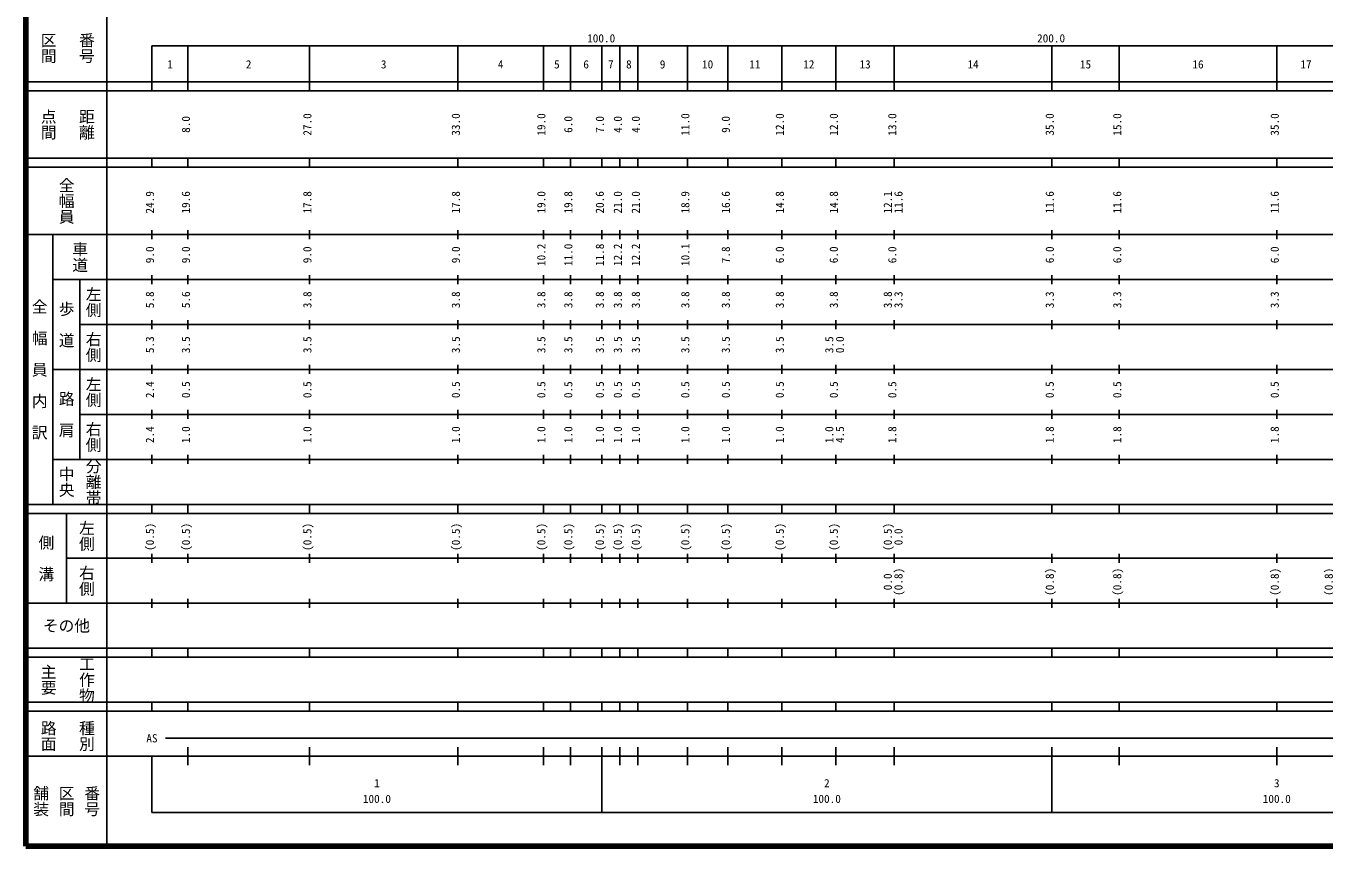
# Model space of a CAD drawing. Units: millimetres on the paper, enlarged 1000 times. Extents: x 40000 to 680000, y 20000 to 380000.
# Drawn here: x 40000 to 328508, y 20000 to 202409 of the extents above; entities that cross this region are included whole.
import ezdxf
from ezdxf.enums import TextEntityAlignment as Align

# ---------------------------------------------------------------- set-up
doc = ezdxf.new("R2010")
doc.units = ezdxf.units.MM
doc.header["$LTSCALE"] = 1000
doc.layers.add('M-TTL', color=2, linetype='Continuous', lineweight=140)
doc.layers.add('M-TTL-BAND', color=7, linetype='Continuous', lineweight=25)
doc.styles.add('@ＭＳ ゴシック', font='')
doc.styles.add('ＭＳ ゴシック', font='')
doc.styles.get('@ＭＳ ゴシック').set_extended_font_data('@MS Gothic')
doc.styles.get('ＭＳ ゴシック').set_extended_font_data('MS Gothic')

msp = doc.modelspace()

# ---------------------------------------------------------------- linework, layer by layer
at = {"layer": 'M-TTL'}
for p, q in [((40000, 380000), (40000, 20000)), ((40000, 20000), (680000, 20000))]:
    msp.add_line(p, q, dxfattribs=at)
at = {"layer": 'M-TTL-BAND'}
for p, q in [((58000, 370000), (58000, 20000)), ((68000, 198000), (579000, 198000)), ((68000, 198000), (68000, 188000)), ((76000, 188000), (76000, 198000)), ((103000, 188000), (103000, 198000)), ((136000, 188000), (136000, 198000)), ((155000, 188000), (155000, 198000)), ((161000, 188000), (161000, 198000)), ((168000, 188000), (168000, 198000)), ((172000, 188000), (172000, 198000)), ((176000, 188000), (176000, 198000)), ((187000, 188000), (187000, 198000)), ((196000, 188000), (196000, 198000)), ((208000, 188000), (208000, 198000)), ((220000, 188000), (220000, 198000)), ((233000, 188000), (233000, 198000)), ((268000, 188000), (268000, 198000)), ((283000, 188000), (283000, 198000)), ((318000, 188000), (318000, 198000)), ((40000, 190000), (579000, 190000)), ((40000, 188000), (579000, 188000)), ((40000, 173000), (579000, 173000)), ((40000, 171000), (579000, 171000)), ((68000, 171000), (68000, 173000)), ((76000, 171000), (76000, 173000)), ((103000, 171000), (103000, 173000)), ((136000, 171000), (136000, 173000)), ((155000, 171000), (155000, 173000)), ((161000, 171000), (161000, 173000)), ((168000, 171000), (168000, 173000)), ((172000, 171000), (172000, 173000)), ((176000, 171000), (176000, 173000)), ((187000, 171000), (187000, 173000)), ((196000, 171000), (196000, 173000)), ((208000, 171000), (208000, 173000)), ((220000, 171000), (220000, 173000)), ((233000, 171000), (233000, 173000)), ((268000, 171000), (268000, 173000)), ((283000, 171000), (283000, 173000)), ((318000, 171000), (318000, 173000)), ((40000, 156000), (579000, 156000)), ((46000, 96000), (46000, 156000)), ((68000, 155000), (68000, 157000)), ((76000, 155000), (76000, 157000)), ((103000, 155000), (103000, 157000)), ((136000, 155000), (136000, 157000)), ((155000, 155000), (155000, 157000)), ((161000, 155000), (161000, 157000)), ((168000, 155000), (168000, 157000)), ((172000, 155000), (172000, 157000)), ((176000, 155000), (176000, 157000)), ((187000, 155000), (187000, 157000)), ((196000, 155000), (196000, 157000)), ((208000, 155000), (208000, 157000)), ((220000, 155000), (220000, 157000)), ((233000, 155000), (233000, 157000)), ((268000, 155000), (268000, 157000)), ((283000, 155000), (283000, 157000)), ((318000, 155000), (318000, 157000)), ((46000, 146000), (579000, 146000)), ((52000, 146000), (52000, 106000)), ((68000, 145000), (68000, 147000)), ((76000, 145000), (76000, 147000)), ((103000, 145000), (103000, 147000)), ((136000, 145000), (136000, 147000)), ((155000, 145000), (155000, 147000)), ((161000, 145000), (161000, 147000)), ((168000, 145000), (168000, 147000)), ((172000, 145000), (172000, 147000)), ((176000, 145000), (176000, 147000)), ((187000, 145000), (187000, 147000)), ((196000, 145000), (196000, 147000)), ((208000, 145000), (208000, 147000)), ((220000, 145000), (220000, 147000)), ((233000, 145000), (233000, 147000)), ((268000, 145000), (268000, 147000)), ((283000, 145000), (283000, 147000)), ((318000, 145000), (318000, 147000)), ((52000, 136000), (579000, 136000)), ((68000, 135000), (68000, 137000)), ((76000, 135000), (76000, 137000)), ((103000, 135000), (103000, 137000)), ((136000, 135000), (136000, 137000)), ((155000, 135000), (155000, 137000)), ((161000, 135000), (161000, 137000)), ((168000, 135000), (168000, 137000)), ((172000, 135000), (172000, 137000)), ((176000, 135000), (176000, 137000)), ((187000, 135000), (187000, 137000)), ((196000, 135000), (196000, 137000)), ((208000, 135000), (208000, 137000)), ((220000, 135000), (220000, 137000)), ((233000, 135000), (233000, 137000)), ((268000, 135000), (268000, 137000)), ((283000, 135000), (283000, 137000)), ((318000, 135000), (318000, 137000)), ((68000, 125000), (68000, 127000)), ((76000, 125000), (76000, 127000)), ((103000, 125000), (103000, 127000)), ((136000, 125000), (136000, 127000)), ((155000, 125000), (155000, 127000)), ((161000, 125000), (161000, 127000)), ((168000, 125000), (168000, 127000)), ((172000, 125000), (172000, 127000)), ((176000, 125000), (176000, 127000)), ((187000, 125000), (187000, 127000)), ((196000, 125000), (196000, 127000)), ((208000, 125000), (208000, 127000)), ((220000, 125000), (220000, 127000)), ((233000, 125000), (233000, 127000)), ((268000, 125000), (268000, 127000)), ((283000, 125000), (283000, 127000)), ((318000, 125000), (318000, 127000)), ((46000, 126000), (579000, 126000)), ((52000, 116000), (579000, 116000)), ((68000, 115000), (68000, 117000)), ((76000, 115000), (76000, 117000)), ((103000, 115000), (103000, 117000)), ((136000, 115000), (136000, 117000)), ((155000, 115000), (155000, 117000)), ((161000, 115000), (161000, 117000)), ((168000, 115000), (168000, 117000)), ((172000, 115000), (172000, 117000)), ((176000, 115000), (176000, 117000)), ((187000, 115000), (187000, 117000)), ((196000, 115000), (196000, 117000)), ((208000, 115000), (208000, 117000)), ((220000, 115000), (220000, 117000)), ((233000, 115000), (233000, 117000)), ((268000, 115000), (268000, 117000)), ((283000, 115000), (283000, 117000)), ((318000, 115000), (318000, 117000)), ((68000, 105000), (68000, 107000)), ((76000, 105000), (76000, 107000)), ((103000, 105000), (103000, 107000)), ((136000, 105000), (136000, 107000)), ((155000, 105000), (155000, 107000)), ((161000, 105000), (161000, 107000)), ((168000, 105000), (168000, 107000)), ((172000, 105000), (172000, 107000)), ((176000, 105000), (176000, 107000)), ((187000, 105000), (187000, 107000)), ((196000, 105000), (196000, 107000)), ((208000, 105000), (208000, 107000)), ((220000, 105000), (220000, 107000)), ((233000, 105000), (233000, 107000)), ((268000, 105000), (268000, 107000)), ((283000, 105000), (283000, 107000)), ((318000, 105000), (318000, 107000)), ((46000, 106000), (579000, 106000)), ((40000, 96000), (579000, 96000)), ((68000, 94000), (68000, 96000)), ((76000, 94000), (76000, 96000)), ((103000, 94000), (103000, 96000)), ((136000, 94000), (136000, 96000)), ((155000, 94000), (155000, 96000)), ((161000, 94000), (161000, 96000)), ((168000, 94000), (168000, 96000)), ((172000, 94000), (172000, 96000)), ((176000, 94000), (176000, 96000)), ((187000, 94000), (187000, 96000)), ((196000, 94000), (196000, 96000)), ((208000, 94000), (208000, 96000)), ((220000, 94000), (220000, 96000)), ((233000, 94000), (233000, 96000)), ((268000, 94000), (268000, 96000)), ((283000, 94000), (283000, 96000)), ((318000, 94000), (318000, 96000)), ((40000, 94000), (579000, 94000)), ((49000, 94000), (49000, 74000)), ((49000, 84000), (579000, 84000)), ((68000, 83000), (68000, 85000)), ((76000, 83000), (76000, 85000)), ((103000, 83000), (103000, 85000)), ((136000, 83000), (136000, 85000)), ((155000, 83000), (155000, 85000)), ((161000, 83000), (161000, 85000)), ((168000, 83000), (168000, 85000)), ((172000, 83000), (172000, 85000)), ((176000, 83000), (176000, 85000)), ((187000, 83000), (187000, 85000)), ((196000, 83000), (196000, 85000)), ((208000, 83000), (208000, 85000)), ((220000, 83000), (220000, 85000)), ((233000, 83000), (233000, 85000)), ((268000, 83000), (268000, 85000)), ((283000, 83000), (283000, 85000)), ((318000, 83000), (318000, 85000)), ((40000, 74000), (579000, 74000)), ((68000, 73000), (68000, 75000)), ((76000, 73000), (76000, 75000)), ((103000, 73000), (103000, 75000)), ((136000, 73000), (136000, 75000)), ((155000, 73000), (155000, 75000)), ((161000, 73000), (161000, 75000)), ((168000, 73000), (168000, 75000)), ((172000, 73000), (172000, 75000)), ((176000, 73000), (176000, 75000)), ((187000, 73000), (187000, 75000)), ((196000, 73000), (196000, 75000)), ((208000, 73000), (208000, 75000)), ((220000, 73000), (220000, 75000)), ((233000, 73000), (233000, 75000)), ((268000, 73000), (268000, 75000)), ((283000, 73000), (283000, 75000)), ((318000, 73000), (318000, 75000)), ((40000, 64000), (579000, 64000)), ((68000, 62000), (68000, 64000)), ((76000, 62000), (76000, 64000)), ((103000, 62000), (103000, 64000)), ((136000, 62000), (136000, 64000)), ((155000, 62000), (155000, 64000)), ((161000, 62000), (161000, 64000)), ((168000, 62000), (168000, 64000)), ((172000, 62000), (172000, 64000)), ((176000, 62000), (176000, 64000)), ((187000, 62000), (187000, 64000)), ((196000, 62000), (196000, 64000)), ((208000, 62000), (208000, 64000)), ((220000, 62000), (220000, 64000)), ((233000, 62000), (233000, 64000)), ((268000, 62000), (268000, 64000)), ((283000, 62000), (283000, 64000)), ((318000, 62000), (318000, 64000)), ((40000, 62000), (579000, 62000)), ((40000, 52000), (579000, 52000)), ((68000, 50000), (68000, 52000)), ((76000, 50000), (76000, 52000)), ((103000, 50000), (103000, 52000)), ((136000, 50000), (136000, 52000)), ((155000, 50000), (155000, 52000)), ((161000, 50000), (161000, 52000)), ((168000, 50000), (168000, 52000)), ((172000, 50000), (172000, 52000)), ((176000, 50000), (176000, 52000)), ((187000, 50000), (187000, 52000)), ((196000, 50000), (196000, 52000)), ((208000, 50000), (208000, 52000)), ((220000, 50000), (220000, 52000)), ((233000, 50000), (233000, 52000)), ((268000, 50000), (268000, 52000)), ((283000, 50000), (283000, 52000)), ((318000, 50000), (318000, 52000)), ((40000, 50000), (579000, 50000)), ((71000, 44000), (469000, 44000)), ((76000, 38000), (76000, 42000)), ((103000, 38000), (103000, 42000)), ((136000, 38000), (136000, 42000)), ((155000, 38000), (155000, 42000)), ((161000, 38000), (161000, 42000)), ((168000, 27500), (168000, 42000)), ((172000, 38000), (172000, 42000)), ((176000, 38000), (176000, 42000)), ((187000, 38000), (187000, 42000)), ((196000, 38000), (196000, 42000)), ((208000, 38000), (208000, 42000)), ((220000, 38000), (220000, 42000)), ((233000, 38000), (233000, 42000)), ((268000, 27500), (268000, 42000)), ((283000, 38000), (283000, 42000)), ((318000, 38000), (318000, 42000)), ((40000, 40000), (579000, 40000)), ((68000, 40000), (68000, 27500)), ((68000, 27500), (579000, 27500))]:
    msp.add_line(p, q, dxfattribs=at)

# ---------------------------------------------------------------- texts
at = {"layer": 'M-TTL-BAND', "style": '@ＭＳ ゴシック'}
for s, p in [('区間', (45000, 197500)), ('番号', (53500, 197500)), ('点間', (45000, 180500)), ('距離', (53500, 180500)), ('全幅員', (49000, 163500)), ('車道', (52000, 151000)), ('左側', (55000, 141000)), ('全\u3000幅\u3000員\u3000内\u3000訳', (43000, 126000)), ('歩\u3000道', (49000, 136000)), ('右側', (55000, 131000)), ('左側', (55000, 121000)), ('路\u3000肩', (49000, 116000)), ('右側', (55000, 111000)), ('中央', (49000, 101000)), ('分離帯', (55000, 101000)), ('左側', (53500, 89000)), ('側\u3000溝', (44500, 84000)), ('右側', (53500, 79000)), ('工作物', (53500, 57000)), ('主要', (45000, 57000)), ('路面', (45000, 44500)), ('種別', (53500, 44500)), ('舗装', (43333, 30000)), ('区間', (49000, 30000)), ('番号', (54667, 30000))]:
    msp.add_text(s, height=2566, rotation=270, dxfattribs=at).set_placement(p, align=Align.MIDDLE_CENTER)
at = {"layer": 'M-TTL-BAND', "style": 'ＭＳ ゴシック'}
for s, p in [('100.0', (167844, 198195)), ('200.0', (267844, 198195)), ('1', (72000, 192405)), ('2', (89500, 192405)), ('3', (119500, 192405)), ('4', (145500, 192405)), ('5', (158000, 192405)), ('6', (164500, 192405)), ('7', (170000, 192405)), ('8', (174000, 192405)), ('9', (181500, 192405)), ('10', (191500, 192405)), ('11', (202000, 192405)), ('12', (214000, 192405)), ('13', (226500, 192405)), ('14', (250500, 192405)), ('15', (275500, 192405)), ('16', (300500, 192405)), ('17', (324500, 192405)), ('AS', (68000, 42500)), ('1', (118000, 32523)), ('2', (218000, 32523)), ('3', (318000, 32523)), ('100.0', (118000, 29033)), ('100.0', (218000, 29033)), ('100.0', (318000, 29033))]:
    msp.add_text(s, height=1833, dxfattribs=at).set_placement(p, align=Align.BOTTOM_CENTER)
for s, p in [('8.0', (77000, 180500)), ('27.0', (104000, 180500)), ('33.0', (137000, 180500)), ('19.0', (156000, 180500)), ('6.0', (162000, 180500)), ('7.0', (169000, 180500)), ('4.0', (173000, 180500)), ('4.0', (177000, 180500)), ('11.0', (188000, 180500)), ('9.0', (197000, 180500)), ('12.0', (209000, 180500)), ('12.0', (221000, 180500)), ('13.0', (234000, 180500)), ('35.0', (269000, 180500)), ('15.0', (284000, 180500)), ('35.0', (319000, 180500)), ('24.9', (69000, 163174)), ('19.6', (77000, 163174)), ('17.8', (104000, 163174)), ('17.8', (137000, 163174)), ('19.0', (156000, 163174)), ('19.8', (162000, 163174)), ('20.6', (169000, 163174)), ('21.0', (173000, 163174)), ('21.0', (177000, 163174)), ('18.9', (188000, 163174)), ('16.6', (197000, 163174)), ('14.8', (209000, 163174)), ('14.8', (221000, 163174)), ('12.1', (233000, 163174)), ('11.6', (235370, 163174)), ('11.6', (269000, 163174)), ('11.6', (284000, 163174)), ('11.6', (319000, 163174)), ('9.0', (69000, 151500)), ('9.0', (77000, 151500)), ('9.0', (104000, 151500)), ('9.0', (137000, 151500)), ('10.2', (156000, 151500)), ('11.0', (162000, 151500)), ('11.8', (169000, 151500)), ('12.2', (173000, 151500)), ('12.2', (177000, 151500)), ('10.1', (188000, 151500)), ('7.8', (197000, 151500)), ('6.0', (209000, 151500)), ('6.0', (221000, 151500)), ('6.0', (234000, 151500)), ('6.0', (269000, 151500)), ('6.0', (284000, 151500)), ('6.0', (319000, 151500)), ('5.8', (69000, 141500)), ('5.6', (77000, 141500)), ('3.8', (104000, 141500)), ('3.8', (137000, 141500)), ('3.8', (156000, 141500)), ('3.8', (162000, 141500)), ('3.8', (169000, 141500)), ('3.8', (173000, 141500)), ('3.8', (177000, 141500)), ('3.8', (188000, 141500)), ('3.8', (197000, 141500)), ('3.8', (209000, 141500)), ('3.8', (221000, 141500)), ('3.8', (233000, 141500)), ('3.3', (235370, 141500)), ('3.3', (269000, 141500)), ('3.3', (284000, 141500)), ('3.3', (319000, 141500)), ('5.3', (69000, 131500)), ('3.5', (77000, 131500)), ('3.5', (104000, 131500)), ('3.5', (137000, 131500)), ('3.5', (156000, 131500)), ('3.5', (162000, 131500)), ('3.5', (169000, 131500)), ('3.5', (173000, 131500)), ('3.5', (177000, 131500)), ('3.5', (188000, 131500)), ('3.5', (197000, 131500)), ('3.5', (209000, 131500)), ('3.5', (220000, 131500)), ('0.0', (222370, 131500)), ('2.4', (69000, 121500)), ('0.5', (77000, 121500)), ('0.5', (104000, 121500)), ('0.5', (137000, 121500)), ('0.5', (156000, 121500)), ('0.5', (162000, 121500)), ('0.5', (169000, 121500)), ('0.5', (173000, 121500)), ('0.5', (177000, 121500)), ('0.5', (188000, 121500)), ('0.5', (197000, 121500)), ('0.5', (209000, 121500)), ('0.5', (221000, 121500)), ('0.5', (234000, 121500)), ('0.5', (269000, 121500)), ('0.5', (284000, 121500)), ('0.5', (319000, 121500)), ('2.4', (69000, 111500)), ('1.0', (77000, 111500)), ('1.0', (104000, 111500)), ('1.0', (137000, 111500)), ('1.0', (156000, 111500)), ('1.0', (162000, 111500)), ('1.0', (169000, 111500)), ('1.0', (173000, 111500)), ('1.0', (177000, 111500)), ('1.0', (188000, 111500)), ('1.0', (197000, 111500)), ('1.0', (209000, 111500)), ('1.0', (220000, 111500)), ('4.5', (222370, 111500)), ('1.8', (234000, 111500)), ('1.8', (269000, 111500)), ('1.8', (284000, 111500)), ('1.8', (319000, 111500)), ('(0.5)', (69000, 88764)), ('(0.5)', (77000, 88764)), ('(0.5)', (104000, 88764)), ('(0.5)', (137000, 88764)), ('(0.5)', (156000, 88764)), ('(0.5)', (162000, 88764)), ('(0.5)', (169000, 88764)), ('(0.5)', (173000, 88764)), ('(0.5)', (177000, 88764)), ('(0.5)', (188000, 88764)), ('(0.5)', (197000, 88764)), ('(0.5)', (209000, 88764)), ('(0.5)', (221000, 88764)), ('(0.5)', (233000, 88764)), ('0.0', (235370, 88764)), ('(0.8)', (235370, 78764)), ('(0.8)', (269000, 78764)), ('(0.8)', (284000, 78764)), ('(0.8)', (319000, 78764)), ('(0.8)', (331000, 78764)), ('0.0', (233000, 78764))]:
    msp.add_text(s, height=1833, rotation=90, dxfattribs=at).set_placement(p, align=Align.BOTTOM_CENTER)
msp.add_text('その他', height=2566, dxfattribs=at).set_placement((49000, 69000), align=Align.MIDDLE_CENTER)

doc.saveas('drawing.dxf')
